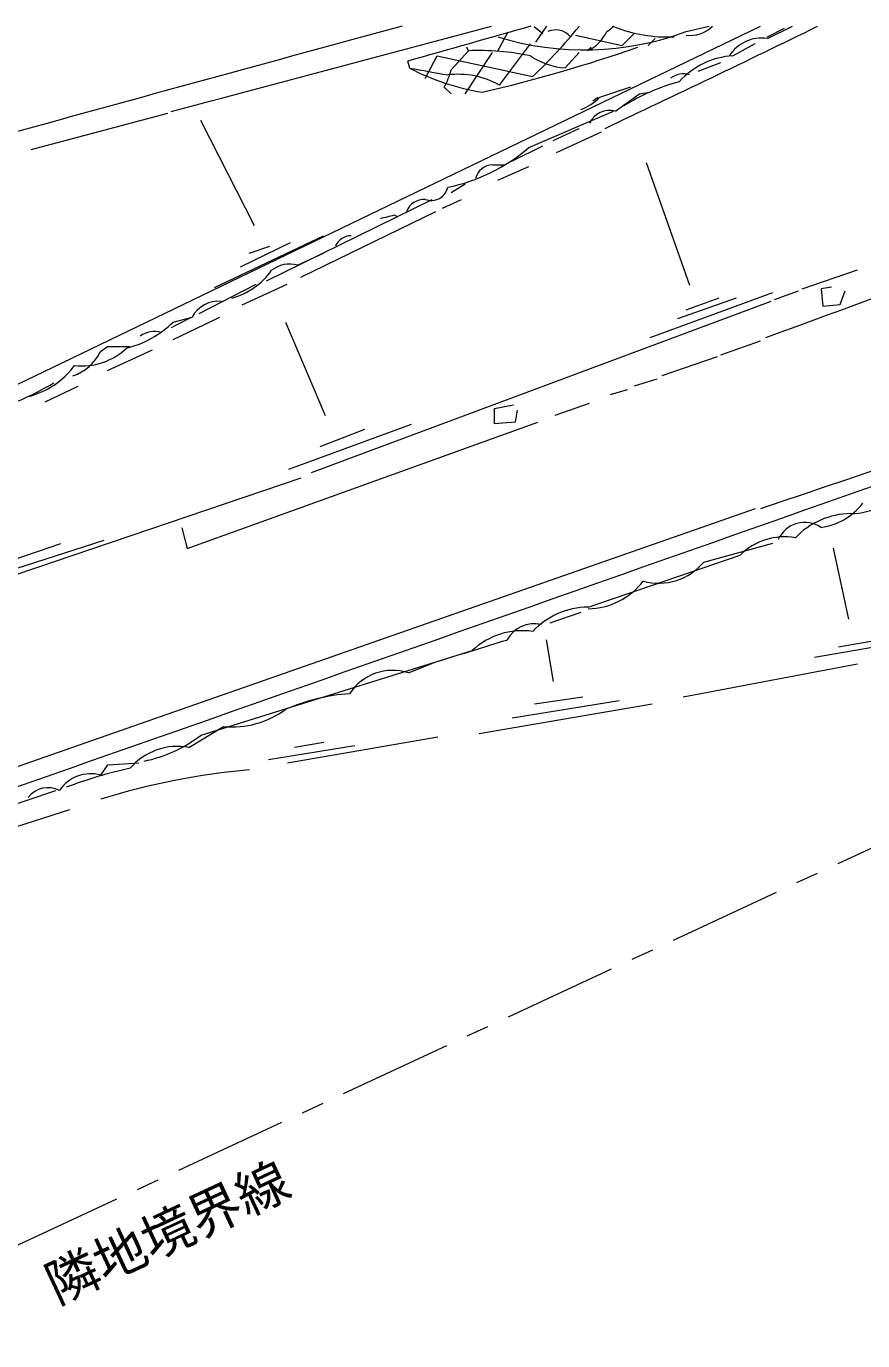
# Model space of a CAD drawing. Units: millimetres, scale not verified. Extents: x -138500 to 298458, y -156265 to 95200.
# Drawn here: x 49419 to 67821, y 38224 to 67141 of the extents above; entities that cross this region are included whole.
import ezdxf
from ezdxf.enums import TextEntityAlignment as Align

# ---------------------------------------------------------------- set-up
doc = ezdxf.new("R2010")
doc.units = ezdxf.units.MM
doc.header["$LTSCALE"] = 500
doc.linetypes.add('CHAIN1', pattern=[8, 5, -1, 1, -1])
doc.layers.add('0-8_極細点線', color=4, linetype='Continuous', lineweight=9)
doc.layers.add('0-C_中点線２', color=4, linetype='Continuous', lineweight=9)
doc.styles.add('ＭＳ ゴシック', font='')
doc.styles.get('ＭＳ ゴシック').set_extended_font_data('MS Gothic')

msp = doc.modelspace()

# ---------------------------------------------------------------- linework, layer by layer
at = {"layer": '0-8_極細点線'}
for p, q in [((42653.3, 56099.7), (65575.8, 67140.7)), ((60591.1, 67136.4), (60781.3, 66984.4)), ((60629.3, 66794.3), (60868.8, 67140.7)), ((61579.6, 67137), (61580.8, 67140.7)), ((63936.8, 67024.5), (64441.7, 67140.7)), ((65723.8, 66873.6), (66275, 67140.7)), ((65723.8, 66911.6), (66103.8, 67101.9)), ((59793, 66603.6), (60021, 67022)), ((61503.7, 66946.9), (62530.3, 66719.5)), ((62530.3, 66719.5), (62796.2, 66985.7)), ((63100.6, 66719.8), (63252.5, 66872)), ((59071.3, 65652.7), (59679, 66565.6)), ((59831.6, 65843.3), (60515.3, 66756.2)), ((61276, 66224.4), (61580, 66566.8)), ((61770, 66604.9), (61846, 66681)), ((64963.6, 66492.9), (65457.7, 66759.3)), ((57854.3, 66222.3), (57816.3, 66374.3)), ((58196.7, 65994.3), (58462.4, 66488.8)), ((58462.4, 66488.8), (60553.8, 66033.9)), ((64203.6, 66150.3), (64697.6, 66340.6)), ((58767.1, 65652.5), (58615, 65804.6)), ((62036.8, 65578.6), (62721, 65807.1)), ((62911.2, 65655.2), (63139.3, 65693.3)), ((61884.8, 65502.4), (61998.8, 65578.5)), ((49529.4, 64430.1), (52532.4, 65230.4)), ((53254.8, 65078.8), (54434.9, 62760.4)), ((60478.7, 64475), (62341.1, 65274.6)), ((61010.8, 64627.5), (61581, 64893.9)), ((61087.1, 64361.4), (62075.3, 64818.2)), ((60098.8, 64170.6), (60782.9, 64513.3)), ((59680.6, 64094.4), (59946.7, 64094.5)), ((59794.8, 63752.2), (60479, 64056.9)), ((64016.4, 61435.8), (63064.1, 64134.5)), ((58768.5, 63485.5), (59072.5, 63675.8)), ((54701.8, 61544), (58350.4, 63333.2)), ((58578.7, 63143.2), (58996.7, 63333.6)), ((55462.1, 61620.5), (58426.7, 63067.1)), ((57514.2, 62990.5), (57590.3, 62952.5)), ((53561.3, 61391.2), (55955.7, 62533.2)), ((54131.4, 61847.8), (55233.5, 62380.7)), ((54321.2, 62152), (54777.3, 62304.4)), ((55385.9, 61886.5), (55955.9, 62153.1)), ((66487.7, 61361.3), (67704, 61780.3)), ((53219.5, 60820.7), (54473.8, 61467.8)), ((54169.8, 61011.4), (55158, 61468.2)), ((65879.5, 61132.8), (66411.6, 61323.3)), ((67324.2, 61019.7), (67438.1, 61323.9)), ((55692.9, 57324.6), (65803.5, 61094.8)), ((63142.6, 60294.7), (65841.3, 61284.9)), ((63750.7, 60713.3), (65043, 61170.4)), ((63940.7, 60903.5), (64662.9, 61170.1)), ((52649.3, 60630.2), (53067.5, 60744.5)), ((52649.6, 60250), (53675.8, 60744.9)), ((55120.6, 60631.8), (55996.2, 58579.4)), ((64701.7, 59915.5), (65575.9, 60220.2)), ((51053, 59982.9), (51205, 60097.1)), ((51205, 60097.1), (51699.2, 60097.3)), ((51205.4, 59564.8), (52193.5, 60021.6)), ((63409.3, 59458.4), (64625.6, 59877.4)), ((62801.1, 59230), (63295.4, 59382.4)), ((49837.1, 58879.6), (50559.3, 59222.2)), ((62269, 59039.5), (62649.1, 59153.8)), ((61052.7, 58582.5), (61812.9, 58849.2)), ((60216.3, 58696.1), (60178.5, 58429.9)), ((55198.7, 57400.3), (57897.3, 58390.5)), ((55882.6, 57895), (56870.9, 58275.7)), ((46038.3, 54010.8), (55464.9, 57210.4)), ((45851, 49676.6), (65464.2, 56532.3)), ((48166.9, 54886.6), (51131.6, 55838.9)), ((48850.9, 55305.2), (50181.2, 55762.2)), ((64324.4, 55353.1), (65844.9, 55772.2)), ((67518.7, 54100.4), (67175.6, 55659)), ((61777.8, 54362.9), (65122.7, 55505.6)), ((60941.6, 54020.2), (61625.8, 54248.8)), ((61018.4, 52727.6), (60865.8, 53640)), ((66758.9, 53263.6), (68963.7, 53645.1)), ((67291, 53492), (68165.3, 53644.6)), ((53263.4, 51544.2), (59231.1, 53410.9)), ((57824.8, 52915.7), (58395, 53144.2)), ((63870.1, 52387.3), (67709.4, 53112.1)), ((60600.5, 52233.2), (61664.9, 52385.9)), ((59384.3, 51586.1), (63185.8, 52234.8)), ((60106.5, 51928.7), (62463.3, 52310.4)), ((52997.4, 51277.9), (53757.5, 51734.6)), ((55164.8, 50937.1), (58472, 51509.4)), ((54746.5, 51012.9), (56647.2, 51318.2)), ((55316.5, 51279.4), (55962.8, 51393.8)), ((51059, 50668.4), (51210.8, 50896.5)), ((51210.8, 50896.5), (51895.1, 50935)), ((44331, 48421), (50070.6, 50325.6)), ((48816.6, 49412.3), (50375, 49907.5))]:
    msp.add_line(p, q, dxfattribs=at)
for points in [[(58766.8, 66184.8), (59146.7, 66603.2), (59108.7, 66679.3)], [(67133.9, 61399.8), (66905.9, 61361.6), (66944.1, 60981.5), (67324.2, 61019.7)], [(60178.5, 58429.9), (59722.2, 58391.6), (59722, 58733.7), (60140.2, 58810.1)], [(52842.3, 56106.2), (52956.7, 55650), (60672.7, 58430.2)]]:
    msp.add_lwpolyline(points, dxfattribs=at)
for centre, radius, start, end in [((431584.7, -1315761.3), 1432555.8, 105.12936, 105.48819), ((-1280680, 5095070.9), 5203516.3, 284.84639, 284.92668), ((402044.7, -1141141), 1255621.8, 105.78326, 105.91135), ((53342.4, 73768.1), 10574.6, 312.99615, 321.16536), ((-103875.1, 416601.4), 388925, 295.27007, 296.03452), ((61895.9, 67542.8), 596, 299.34366, 317.57091), ((62604.2, 70141.9), 3015.9, 264.32668, 264.97301), ((63520.2, 70038.4), 3131.8, 247.86073, 272.75475), ((64037.8, 67595), 654.3, 261.12549, 315.81558), ((65474.8, 65935.5), 1544.3, 128.69991, 128.80724), ((61693.8, 73041), 6421, 252.77966, 290.44611), ((61069.4, 66648.1), 412.9, 39.14505, 114.93005), ((61427.3, 67365.2), 834, 294.2632, 335.79945), ((65600, 66036.7), 845.9, 81.58774, 147.37173), ((59362.1, 60873.7), 5733.6, 78.3952, 92.15257), ((51876.4, 98250.7), 33429.2, 283.09703, 289.20424), ((96170, 275270.2), 212530.3, 259.61374, 259.84294), ((60246.8, 70747.8), 5119, 242.13718, 261.06252), ((61382.7, 67751.5), 1530.8, 235.49135, 266.00346), ((65079.6, 64752.6), 1744.1, 93.81262, 137.90518), ((57360.4, 66525.9), 1447.2, 330.10017, 346.36505), ((58920.1, 64246.1), 1838.9, 60.28914, 97.16133), ((63880.9, 65617.3), 475.7, 73.81192, 126.88576), ((-32488.9, 198466.9), 163524.1, 305.46089, 305.69008), ((64931.9, 61651.8), 4421.3, 105.02986, 122.30367), ((61205.3, 66422), 1184.3, 290.433, 314.59244), ((62260.7, 64785.1), 503.7, 76.39328, 153.7182), ((57902, 67471.9), 3952.3, 281.53548, 310.6882), ((-909643.5, 2732459.5), 2844597.6, 290.05197, 290.28114), ((59693.6, 63688.7), 405.9, 91.84297, 165.55583), ((58176.7, 62905.8), 427.7, 87.09555, 157.91562), ((58331.3, 63677.9), 369.6, 248.9225, 347.74706), ((44093.8, 115890.4), 54575.7, 283.90619, 284.23531), ((56568.1, 62157.3), 376.4, 90.61978, 156.84448), ((55215.2, 61259.3), 650.1, 74.77728, 127.91895), ((53536.1, 62677.1), 1567.2, 284.99557, 324.72772), ((-1197834.6, 3788138.4), 3939682.9, 288.70461, 288.93471), ((-2782041.4, 8137958.6), 8568805.4, 289.28061, 289.5099), ((53642.2, 60441.2), 649.8, 83.68954, 152.17654), ((1036.9, 164059), 115676.4, 296.47783, 296.73047), ((51076.1, 62250.4), 2258.3, 284.02003, 314.1579), ((52231.8, 59907.2), 517.5, 72.95917, 126.04393), ((50095.5, 60462.4), 1070.9, 289.05391, 333.39914), ((50642.9, 61096.7), 1427.3, 263.56213, 313.37846), ((49003.4, 60783.6), 1846.6, 284.21332, 323.24083), ((46270.4, 65687.1), 7411.7, 286.332, 300.45337), ((67524.6, 57999.7), 1580.4, 271.11139, 322.08905), ((67574.6, 54721.5), 1698.3, 90.65244, 136.68137), ((66716.2, 57492.4), 1390.8, 277.97279, 322.61263), ((66547.5, 55577.2), 648.1, 56.08386, 155.27217), ((66095.3, 54532.6), 1375.8, 79.7953, 134.98766), ((63334.2, 56175.4), 1287.2, 254.67802, 320.28963), ((61747.1, 55905.1), 1580.4, 271.11139, 322.08905), ((61797.2, 52664.6), 1698.5, 90.65437, 136.67825), ((60340.4, 52210.6), 1634.3, 82.22462, 132.74344), ((60603.3, 53296.3), 701.6, 77.80794, 150.7184), ((-55042.2, 424008), 387821.7, 287.02521, 287.25439), ((57476.3, 51845.5), 1125.6, 71.96309, 146.98532), ((56858.6, 48067), 4403.8, 94.24689, 113.16861), ((53941.4, 53721.5), 1995.5, 264.7114, 306.41261), ((51351.6, 54080.3), 3176, 281.94902, 307.00989), ((52749.8, 49922.6), 1377.8, 79.64572, 139.31039), ((50842.8, 49858.2), 838.6, 75.06779, 146.11932), ((54248.8, 39714.2), 11394.2, 102.89948, 110.28386), ((55690.5, 35350), 15494.5, 95.04344, 107.39157), ((49893.1, 49852.2), 537.1, 61.82947, 143.30254)]:
    msp.add_arc(centre, radius, start, end, dxfattribs=at)
at = {"layer": '0-C_中点線２', "color": 7, "linetype": 'CHAIN1', "lineweight": 18}
msp.add_line((69541.6, 49770.6), (44717.6, 38224.4), dxfattribs=at)

# ---------------------------------------------------------------- texts
at = {"layer": '0-C_中点線２', "color": 2, "style": 'ＭＳ ゴシック'}
msp.add_text('隣地境界線', height=843.1, rotation=24.944, dxfattribs=at).set_placement((50201.1, 38788.7), align=Align.BOTTOM_LEFT)

doc.saveas('drawing.dxf')
